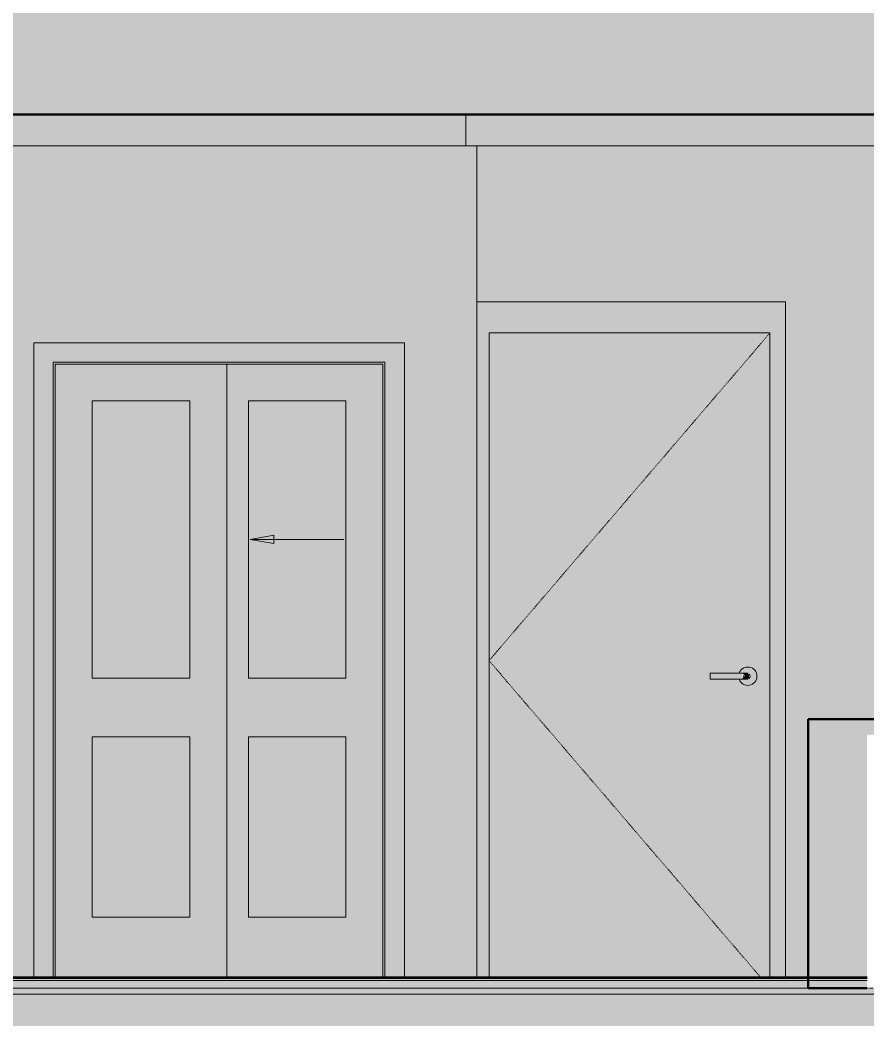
# Model space of a CAD drawing. Header units: inches. Extents: x 9566 to 17067, y -226 to 532.
# Drawn here: x 15693.9 to 15802.4, y 248.1 to 376.1 of the extents above; entities that cross this region are included whole.
import ezdxf

# ---------------------------------------------------------------- set-up
doc = ezdxf.new("R2010")
doc.units = ezdxf.units.IN
doc.header["$MEASUREMENT"] = 0
doc.linetypes.add('Dash 1_16_', pattern=[0.125, 0.0625, -0.0625])
doc.linetypes.add('Grid Line 1_2_', pattern=[0.875, 0.5, -0.125, 0.125, -0.125])
for name, color, linetype, lineweight in [('0-2', 7, 'Continuous', 9), ('0-3', 130, 'Continuous', 5), ('A-AREA-PATT-1', 41, 'Continuous', 9), ('A-DETL-GENF-1', 92, 'Continuous', 13), ('A-DETL-GENF-2', 7, 'Continuous', 9), ('A-DOOR', 31, 'Continuous', 13), ('A-DOOR-5', 45, 'Continuous', 13), ('A-DOOR-6', 7, 'Continuous', 9), ('A-DOOR-7', 31, 'Dash 1_16_', 9), ('A-DOOR-8', 31, 'Continuous', 9), ('A-DOOR-FRAM', 31, 'Continuous', 9), ('A-DOOR-FRAM-2', 7, 'Continuous', 9), ('A-DOOR-FRAM-5', 45, 'Continuous', 13), ('A-DOOR-FRAM-6', 31, 'Continuous', 13), ('A-FLOR-1', 192, 'Continuous', 5), ('A-FLOR-2', 192, 'Continuous', 50), ('A-FLOR-LEVL-1', 51, 'Grid Line 1_2_', 9), ('A-FLOR-MCUT', 51, 'Continuous', 13), ('A-FLOR-PATT-1', 8, 'Continuous', 9), ('A-ROOF-1', 132, 'Continuous', 5), ('A-ROOF-2', 132, 'Continuous', 50), ('A-WALL-2', 10, 'Continuous', 13), ('I-WALL', 2, 'Continuous', 13), ('Q-CASE-1', 9, 'Continuous', 9), ('Q-CASE-3', 250, 'Continuous', 50)]:
    doc.layers.add(name, color=color, linetype=linetype, lineweight=lineweight)

# ---------------------------------------------------------------- blocks, each defined once
blk = doc.blocks.new('OD_CW_Base Cabinet - OD_CW_Base Cabinet-1486564-BUILDING SECTION - NORTH_SOUTH - LOOKING WEST')
at = {"layer": 'Q-CASE-1'}
blk.add_hatch(color=256, dxfattribs=at).paths.add_polyline_path([(3029.55, 252), (3029.55, 284.5), (3053.55, 284.5), (3053.55, 252), (3136.6, 252), (3136.6, 286.5), (3022, 286.5), (3022, 252)], flags=0)
at = {"layer": 'Q-CASE-3'}
for p, q in [((3022, 286.5), (3022, 252)), ((3136.6, 286.5), (3022, 286.5)), ((3136.6, 252), (3136.6, 286.5)), ((3022, 252), (3029.55, 252)), ((3053.55, 252), (3136.6, 252))]:
    blk.add_line(p, q, dxfattribs=at)
blk = doc.blocks.new('FOLDING_SLIDING CLOSET - 42_ x 80_-V82-BUILDING SECTION - NORTH_SOUTH - LOOKING WEST')
at = {"layer": 'A-DETL-GENF-1'}
blk.add_hatch(color=256, dxfattribs=at).paths.add_polyline_path([(2953.54, 309), (2953.54, 310.06), (2950.53, 309.53), (2952.36, 309.21)], flags=0)
at = {"layer": 'A-DOOR-5'}
blk.add_hatch(color=256, dxfattribs=at).paths.add_polyline_path([(2925.28, 253.37), (2925.28, 332.25), (2967.78, 332.25), (2967.78, 253.37), (2970.28, 253.37), (2970.28, 334.75), (2922.78, 334.75), (2922.82, 253.37), (2924.53, 253.37)], flags=0)
h = blk.add_hatch(color=256, dxfattribs=at)
h.paths.add_polyline_path([(2926.24, 253.37), (2947.53, 253.37), (2947.53, 332), (2925.53, 332), (2925.53, 253.37), (2925.73, 253.37)], flags=0)
h.paths.add_polyline_path([(2930.28, 261.12), (2930.28, 284.25), (2942.78, 284.25), (2942.78, 261.12), (2933.33, 261.12)], flags=0)
h.paths.add_polyline_path([(2930.28, 291.75), (2930.28, 327.31), (2942.78, 327.31), (2942.78, 291.75), (2931.38, 291.75)], flags=0)
h = blk.add_hatch(color=256, dxfattribs=at)
h.paths.add_polyline_path([(2967.32, 253.37), (2967.53, 253.37), (2967.53, 332), (2947.53, 332), (2947.53, 253.37), (2966.81, 253.37)], flags=0)
h.paths.add_polyline_path([(2962.78, 261.12), (2950.28, 261.12), (2950.28, 284.25), (2962.78, 284.25)], flags=0)
h.paths.add_polyline_path([(2962.47, 291.75), (2950.28, 291.75), (2950.28, 327.31), (2962.78, 327.31), (2962.78, 291.75)], flags=0)
h = blk.add_hatch(color=256, dxfattribs=at)
h.paths.add_polyline_path([(2930.28, 261.12), (2942.78, 261.12), (2942.78, 284.25), (2930.28, 284.25), (2930.28, 268.01)], flags=0)
h.paths.add_polyline_path([(2931.38, 291.75), (2942.78, 291.75), (2942.78, 327.31), (2930.28, 327.31), (2930.28, 291.75)], flags=0)
h = blk.add_hatch(color=256, dxfattribs=at)
h.paths.add_polyline_path([(2950.28, 261.12), (2962.78, 261.12), (2962.78, 284.25), (2950.28, 284.25)], flags=0)
h.paths.add_polyline_path([(2951.38, 291.75), (2962.78, 291.75), (2962.78, 327.31), (2950.28, 327.31), (2950.28, 291.75)], flags=0)
h.paths.add_polyline_path([(2953.54, 309), (2950.53, 309.53), (2953.54, 310.06)], flags=0)
at = {"layer": 'A-DOOR-FRAM-5'}
blk.add_hatch(color=256, dxfattribs=at).paths.add_polyline_path([(2967.78, 253.37), (2967.78, 332.25), (2925.28, 332.25), (2925.28, 253.37), (2925.53, 253.37), (2925.53, 332), (2967.53, 332), (2967.53, 253.37)], flags=0)
at = {"layer": 'A-DETL-GENF-2'}
for p, q in [((2953.54, 310.06), (2950.53, 309.53)), ((2953.54, 309), (2953.54, 310.06)), ((2962.53, 309.53), (2950.53, 309.53)), ((2950.53, 309.53), (2953.54, 309))]:
    blk.add_line(p, q, dxfattribs=at)
at = {"layer": 'A-DOOR-6'}
for p, q in [((2970.28, 334.75), (2922.78, 334.75)), ((2922.78, 334.75), (2922.78, 253.37)), ((2970.28, 253.37), (2970.28, 334.75)), ((2925.28, 253.37), (2925.28, 332.25)), ((2925.28, 332.25), (2967.78, 332.25)), ((2925.53, 332), (2925.53, 253.37)), ((2947.53, 332), (2925.53, 332)), ((2947.53, 253.37), (2947.53, 332)), ((2967.78, 253.37), (2967.78, 332.25)), ((2930.28, 327.31), (2942.78, 327.31)), ((2930.28, 291.75), (2930.28, 327.31)), ((2942.78, 327.31), (2942.78, 291.75)), ((2950.28, 327.31), (2962.78, 327.31)), ((2950.28, 291.75), (2950.28, 327.31)), ((2962.78, 327.31), (2962.78, 291.75)), ((2942.78, 291.75), (2930.28, 291.75)), ((2962.78, 291.75), (2950.28, 291.75)), ((2930.28, 284.25), (2942.78, 284.25)), ((2930.28, 261.12), (2930.28, 284.25)), ((2942.78, 284.25), (2942.78, 261.12)), ((2950.28, 284.25), (2962.78, 284.25)), ((2950.28, 261.12), (2950.28, 284.25)), ((2962.78, 284.25), (2962.78, 261.12)), ((2942.78, 261.12), (2930.28, 261.12)), ((2962.78, 261.12), (2950.28, 261.12))]:
    blk.add_line(p, q, dxfattribs=at)
at = {"layer": 'A-DOOR-FRAM-2'}
for p, q in [((2925.53, 253.37), (2925.53, 332)), ((2925.53, 332), (2967.53, 332)), ((2967.53, 253.37), (2967.53, 332))]:
    blk.add_line(p, q, dxfattribs=at)
blk = doc.blocks.new('1750 Ox - Unit Layouts_rvt-2-BUILDING SECTION - NORTH_SOUTH - LOOKING WEST')
at = {"layer": 'A-WALL-2'}
for p, q in [((2974.8, 360), (2918.25, 360)), ((2974.8, 360), (2979.55, 360)), ((2979.55, 360), (2979.55, 253.37))]:
    blk.add_line(p, q, dxfattribs=at)
at = {"layer": '0-2'}
for name in ['FOLDING_SLIDING CLOSET - 42_ x 80_-V82-BUILDING SECTION - NORTH_SOUTH - LOOKING WEST', 'OD_CW_Base Cabinet - OD_CW_Base Cabinet-1486564-BUILDING SECTION - NORTH_SOUTH - LOOKING WEST']:
    blk.add_blockref(name, (0, 0), dxfattribs=at)
blk = doc.blocks.new('HOLLOW METAL - UNIT DOOR-V88-BUILDING SECTION - NORTH_SOUTH - LOOKING WEST')
at = {"layer": 'A-DOOR'}
h = blk.add_hatch(color=256, dxfattribs=at)
h.paths.add_polyline_path([(3017.12, 121.37), (3017.12, 204), (2981.12, 204), (2981.12, 121.37)], flags=0)
h.paths.add_polyline_path([(3014.27, 158.82), (3013.96, 158.86), (3013.68, 158.98), (3013.43, 159.16), (3013.25, 159.41), (3013.14, 159.61), (3009.45, 159.66), (3009.45, 160.39), (3013.16, 160.39), (3013.25, 160.59), (3013.48, 160.87), (3013.68, 161.02), (3013.96, 161.14), (3014.27, 161.18), (3014.57, 161.14), (3014.86, 161.02), (3015.1, 160.84), (3015.29, 160.59), (3015.41, 160.31), (3015.45, 160), (3015.41, 159.69), (3015.29, 159.41), (3015.1, 159.16), (3014.86, 158.98), (3014.57, 158.86)], flags=0)
for points in [[(3013.58, 160), (3013.57, 160.39), (3009.45, 160.34), (3009.45, 160), (3013.48, 160)], [(3013.16, 159.61), (3013.58, 159.66), (3013.58, 160), (3009.45, 160), (3009.45, 159.61), (3013.14, 159.61)]]:
    blk.add_hatch(color=256, dxfattribs=at).paths.add_polyline_path(points, flags=0)
h = blk.add_hatch(color=256, dxfattribs=at)
h.paths.add_polyline_path([(3014.27, 158.82), (3014.57, 158.86), (3014.86, 158.98), (3015.1, 159.16), (3015.29, 159.41), (3015.41, 159.69), (3015.45, 160), (3015.41, 160.31), (3015.29, 160.59), (3015.1, 160.84), (3014.86, 161.02), (3014.57, 161.14), (3014.27, 161.18), (3013.96, 161.14), (3013.68, 161.02), (3013.43, 160.84), (3013.25, 160.59), (3013.18, 160.39), (3014.37, 160.34), (3014.45, 160.27), (3014.48, 159.9), (3014.43, 159.71), (3014.27, 159.64), (3014.07, 159.62), (3013.16, 159.61), (3013.25, 159.41), (3013.48, 159.13), (3013.68, 158.98), (3013.96, 158.86)], flags=0)
h.paths.add_polyline_path([(3013.58, 159.8), (3013.64, 160), (3013.58, 160.1), (3013.58, 159.9)], flags=0)
h.paths.add_polyline_path([(3014.4, 159.83), (3014.5, 160), (3014.42, 160.08), (3014.41, 159.9)], flags=0)
h.paths.add_polyline_path([(3013.58, 160.38), (3013.63, 160.28), (3013.61, 160.34)], flags=0)
h = blk.add_hatch(color=256, dxfattribs=at)
h.paths.add_polyline_path([(3013.95, 160), (3014.43, 160), (3014.45, 160.08), (3014.48, 160.1), (3014.4, 160.32), (3014.27, 160.36), (3014.07, 160.38), (3013.63, 160.34), (3013.86, 160.1)], flags=0)
h.paths.add_polyline_path([(3013.95, 160), (3013.71, 160.19), (3013.86, 160)], flags=0)
h.paths.add_polyline_path([(3013.83, 160), (3013.58, 160.28), (3013.71, 160)], flags=0)
h = blk.add_hatch(color=256, dxfattribs=at)
h.paths.add_polyline_path([(3013.58, 159.61), (3013.94, 159.62), (3014.07, 159.62), (3014.34, 159.65), (3014.45, 159.73), (3014.43, 159.89), (3014.43, 159.98), (3014.43, 160), (3013.94, 159.99), (3013.59, 159.62)], flags=0)
h.paths.add_polyline_path([(3013.58, 159.62), (3013.95, 160), (3013.83, 159.99), (3013.61, 159.66)], flags=0)
h.paths.add_polyline_path([(3013.58, 159.66), (3013.83, 160), (3013.7, 160), (3013.58, 159.72)], flags=0)
at = {"layer": 'A-DOOR-FRAM-6'}
blk.add_hatch(color=256, dxfattribs=at).paths.add_polyline_path([(2979.55, 121.37), (2981.12, 121.37), (2981.12, 204), (3017.12, 204), (3017.12, 121.37), (3019.12, 121.37), (3019.12, 208), (2979.55, 208), (2979.55, 138.07)], flags=0)
at = {"layer": 'A-DOOR-7'}
for p, q in [((3017.12, 204), (2981.12, 162)), ((2981.12, 162), (3015.95, 121.37))]:
    blk.add_line(p, q, dxfattribs=at)
at = {"layer": 'A-DOOR-8'}
for p, q in [((3017.12, 204), (2981.12, 204)), ((2981.12, 204), (2981.12, 121.37)), ((3017.12, 121.37), (3017.12, 204)), ((3013.58, 160.39), (3009.45, 160.39)), ((3009.45, 160), (3009.45, 160.39)), ((3009.45, 159.61), (3009.45, 160)), ((3009.45, 159.61), (3013.58, 159.61))]:
    blk.add_line(p, q, dxfattribs=at)
at = {"layer": 'A-DOOR-8', "flags": 128}
for points in [[(3014.17, 160.39), (3014.17, 160.39), (3014.17, 160.39), (3014.17, 160.39), (3014.16, 160.39), (3014.16, 160.39), (3014.15, 160.39), (3014.15, 160.39), (3014.14, 160.39), (3014.13, 160.39), (3014.12, 160.39), (3014.11, 160.39), (3014.1, 160.39), (3014.09, 160.39), (3014.08, 160.39), (3014.07, 160.39), (3014.05, 160.39), (3014.04, 160.39), (3014.02, 160.39), (3014.01, 160.39), (3013.99, 160.39), (3013.97, 160.39), (3013.96, 160.39), (3013.94, 160.39), (3013.92, 160.39), (3013.9, 160.39), (3013.88, 160.39), (3013.86, 160.39), (3013.84, 160.39), (3013.82, 160.39), (3013.79, 160.39), (3013.77, 160.39), (3013.75, 160.39), (3013.73, 160.39), (3013.7, 160.39), (3013.68, 160.39), (3013.66, 160.39), (3013.63, 160.39), (3013.61, 160.39), (3013.59, 160.39), (3013.58, 160.39)], [(3013.58, 159.61), (3013.6, 159.61), (3013.63, 159.61), (3013.65, 159.61), (3013.67, 159.61), (3013.7, 159.61), (3013.72, 159.61), (3013.74, 159.61), (3013.77, 159.61), (3013.79, 159.61), (3013.81, 159.61), (3013.83, 159.61), (3013.85, 159.61), (3013.87, 159.61), (3013.89, 159.61), (3013.91, 159.61), (3013.93, 159.61), (3013.95, 159.61), (3013.97, 159.61), (3013.99, 159.61), (3014, 159.61), (3014.02, 159.61), (3014.04, 159.61), (3014.05, 159.61), (3014.06, 159.61), (3014.08, 159.61), (3014.09, 159.61), (3014.1, 159.61), (3014.11, 159.61), (3014.12, 159.61), (3014.13, 159.61), (3014.14, 159.61), (3014.15, 159.61), (3014.15, 159.61), (3014.16, 159.61), (3014.16, 159.61), (3014.17, 159.61), (3014.17, 159.61), (3014.17, 159.61), (3014.17, 159.61)]]:
    blk.add_lwpolyline(points, dxfattribs=at)
at = {"layer": 'A-DOOR-8'}
for centre, radius, start, end in [((3014.27, 160), 1.18, 0, 160.3657), ((3014.17, 160), 0.394, 75, 90), ((3014.17, 160), 0.394, 0, 45), ((3014.27, 160), 1.18, 199.5633, 0), ((3014.17, 160), 0.394, 270, 285), ((3014.17, 160), 0.394, 315, 0)]:
    blk.add_arc(centre, radius, start, end, dxfattribs=at)
at = {"layer": 'A-DOOR-FRAM'}
for p, q in [((2981.12, 204), (2981.12, 121.37)), ((2981.12, 204), (3017.12, 204)), ((3017.12, 204), (3017.12, 121.37))]:
    blk.add_line(p, q, dxfattribs=at)

msp = doc.modelspace()

# ---------------------------------------------------------------- hatches: boundary and pattern name
at = {"layer": 'A-AREA-PATT-1'}
h = msp.add_hatch(color=256, dxfattribs=at)
h.paths.add_polyline_path([(15624.9698, 253.375), (15626.3448, 253.375), (15626.322, 266.7968), (15626.0296, 266.9059), (15625.7673, 267.1072), (15625.5674, 267.4912), (15625.2073, 269.25), (15624.9698, 273.8949), (15624.9698, 256.2388)], flags=0)
h.paths.add_polyline_path([(15751.9698, 253.375), (15752.3999, 253.375), (15752.3999, 340), (15791.9698, 340), (15791.9698, 253.375), (15794.8484, 253.375), (15794.8484, 286.5), (15812.3999, 286.5), (15812.3999, 348), (15906.9698, 348), (15906.9698, 363.9926), (15624.9698, 363.9926), (15624.9698, 279.75), (15635.2641, 279.7009), (15635.4605, 279.5759), (15635.5829, 279.3741), (15635.5829, 279.2936), (15635.6859, 279.2936), (15635.7782, 277.9175), (15635.5852, 277.7997), (15635.509, 277.7721), (15635.321, 277.75), (15635.1865, 274.7916), (15637.2823, 276), (15637.2823, 274), (15635.0932, 272.7378), (15634.9714, 270), (15685.3448, 270), (15685.3448, 339), (15686.3448, 339), (15686.3448, 253.375), (15689.0948, 253.375), (15689.0948, 336), (15691.0948, 336), (15691.0948, 339), (15692.0948, 339), (15692.0948, 253.375), (15695.6223, 253.375), (15695.6223, 334.75), (15743.1223, 334.75), (15743.1223, 253.375), (15750.9854, 253.375)], flags=0)
h.paths.add_polyline_path([(15866.6212, 286.5), (15884.0249, 286.5), (15884.0249, 288), (15886.5781, 288), (15886.5781, 288.25), (15893.4717, 288.25), (15893.4717, 288), (15895.5249, 288), (15895.5249, 288.25), (15904.5249, 288.25), (15904.5249, 288), (15906.0249, 288), (15906.0249, 293), (15906.9698, 293), (15906.9698, 312), (15848.1499, 312), (15848.1499, 291), (15848.6212, 291), (15848.6212, 288.5), (15851.1212, 288.5), (15851.1707, 289.5), (15851.2462, 289.5), (15851.2985, 298.5312), (15851.3344, 298.6139), (15851.4585, 298.7129), (15851.6212, 298.75), (15851.8164, 298.6869), (15851.946, 298.5256), (15851.9868, 298.3757), (15851.9737, 297.7754), (15851.9962, 289.5), (15852.1212, 289.5), (15852.1212, 288.5), (15854.6212, 288.5), (15854.6746, 291), (15856.6212, 291), (15856.6212, 288.5), (15866.6212, 288.5), (15866.6212, 288), (15865.3712, 288), (15865.3712, 286.5), (15866.4672, 286.5)], flags=0)
at = {"layer": 'A-FLOR-1'}
h = msp.add_hatch(color=256, dxfattribs=at)
h.paths.add_polyline_path([(15720.3723, 253.25), (15794.8484, 253.25), (15794.8484, 253.375), (15623.7198, 253.3415), (15623.7198, 253.25), (15720.223, 253.25)], flags=0)
h.paths.add_polyline_path([(16630.6948, 253.25), (16631.3198, 253.25), (16631.3198, 253.375), (16605.6698, 253.375), (16605.6698, 253.25), (16625.1667, 253.25)], flags=0)
h.paths.add_polyline_path([(14869.0997, 253.25), (15051.2904, 253.25), (15051.2904, 253.375), (14864.0198, 253.375), (14864.0198, 253.25), (14869.0448, 253.25)], flags=0)
h.paths.add_polyline_path([(16493.0622, 253.25), (16521.6698, 253.25), (16521.6698, 253.375), (16464.693, 253.375), (16464.7029, 253.25), (16478.6065, 253.25)], flags=0)
h.paths.add_polyline_path([(16463.9205, 253.25), (16463.9073, 253.375), (16451.1448, 253.375), (16451.1448, 253.25), (16463.9183, 253.25)], flags=0)
h.paths.add_polyline_path([(15054.7904, 253.25), (15119.7904, 253.25), (15119.7904, 253.375), (15054.7904, 253.375)], flags=0)
h.paths.add_polyline_path([(16415.1777, 253.25), (16415.1777, 253.375), (16323.5948, 253.375), (16323.5948, 253.25), (16412.9163, 253.25)], flags=0)
h.paths.add_polyline_path([(15125.1654, 253.25), (15184.7698, 253.25), (15184.7698, 253.375), (15123.2904, 253.375), (15123.2904, 253.25), (15123.9154, 253.25)], flags=0)
h.paths.add_polyline_path([(15185.7698, 253.25), (15186.0198, 253.25), (15186.0198, 253.375), (15185.7698, 253.375)], flags=0)
h.paths.add_polyline_path([(16319.7104, 253.25), (16320.5948, 253.25), (16320.5948, 253.375), (16284.5948, 253.375), (16284.5948, 253.25), (16318.1985, 253.25)], flags=0)
h.paths.add_polyline_path([(15215.8392, 253.25), (15217.0198, 253.25), (15217.0198, 253.375), (15213.7698, 253.375), (15213.7698, 253.25), (15215.7698, 253.25)], flags=0)
h.paths.add_polyline_path([(15220.5198, 253.25), (15332.2198, 253.25), (15332.2198, 253.375), (15220.5198, 253.375)], flags=0)
h.paths.add_polyline_path([(16281.4539, 253.25), (16281.5948, 253.25), (16281.5948, 253.375), (16199.7198, 253.375), (16199.7198, 253.25), (16281.3698, 253.25)], flags=0)
h.paths.add_polyline_path([(15453.9698, 253.25), (15620.2198, 253.25), (15620.2198, 253.375), (15449.0911, 253.375), (15449.0911, 253.25), (15451.9698, 253.25)], flags=0)
h.paths.add_polyline_path([(16194.9698, 253.25), (16196.2198, 253.25), (16196.2198, 253.375), (16024.4661, 253.375), (16024.4661, 253.25), (16194.3367, 253.25)], flags=0)
h = msp.add_hatch(color=256, dxfattribs=at)
h.paths.add_polyline_path([(15750.9698, 253), (15794.8484, 253), (15794.8484, 253.25), (15449.0911, 253.25), (15449.0911, 253), (15747.6499, 253)], flags=0)
h.paths.add_polyline_path([(16630.6948, 253), (16631.3198, 253), (16631.3198, 253.25), (16605.6698, 253.25), (16605.6698, 253), (16626.2723, 253)], flags=0)
h.paths.add_polyline_path([(14869.0887, 253), (15184.7698, 253), (15184.7698, 253.25), (14864.0198, 253.25), (14864.0198, 253), (14869.0448, 253)], flags=0)
h.paths.add_polyline_path([(16509.6065, 253), (16521.6698, 253), (16521.6698, 253.25), (16464.7029, 253.25), (16464.7227, 253), (16493.0622, 253)], flags=0)
h.paths.add_polyline_path([(16463.9467, 253), (16463.9183, 253.25), (16451.1448, 253.25), (16451.1448, 253), (16463.9183, 253)], flags=0)
h.paths.add_polyline_path([(16442.8948, 253), (16440.3948, 253.25), (16440.3948, 253)], flags=0)
h.paths.add_polyline_path([(16415.1777, 253), (16415.1777, 253.0324), (16415.6448, 253.0324), (16415.5959, 253.2293), (16024.4661, 253.25), (16024.4661, 253), (16412.9163, 253)], flags=0)
h.paths.add_polyline_path([(15185.7698, 253), (15186.0198, 253), (15186.0198, 253.25), (15185.7698, 253.25)], flags=0)
h.paths.add_polyline_path([(15215.8253, 253), (15334.4911, 253), (15334.4911, 253.25), (15213.7698, 253.25), (15213.7698, 253), (15215.7698, 253)], flags=0)
h.paths.add_polyline_path([(15909.8661, 253), (15909.8661, 253.25), (15909.4484, 253.25), (15909.4484, 253)], flags=0)
msp.add_hatch(color=256, dxfattribs=at).paths.add_polyline_path([(15221.7698, 251.25), (16636.8198, 251.25), (16636.8198, 252), (14837.5198, 252), (14837.5198, 251.25), (15215.7698, 251.25)], flags=0)
at = {"layer": 'A-FLOR-PATT-1'}
h = msp.add_hatch(dxfattribs=at)
h.set_pattern_fill('FP_24', color=256, style=0, pattern_type=2)
h.set_pattern_definition([(50, (16029.952, 59.024), (34.4287, -3.012), [3.6, -39.6]), (355, (16029.952, 59.024), (-6.6596, 36.1048), [2.88, -31.68]), (100.451, (16032.82, 58.773), (27.7688, 33.0931), [3.06, -33.655]), (46.184, (16029.95, 68.624), (51.2275, -7.9453), [5.4, -59.4]), (96.636, (16034.22, 67.96), (44.8632, 46.7577), [4.589, -50.482]), (351.184, (16029.95, 68.624), (44.8642, 46.7574), [4.32, -47.52]), (21, (16034.752, 66.224), (28.65176, -19.32573), [3.6, -39.6]), (326, (16034.752, 66.224), (11.6793, 34.8066), [2.88, -31.68]), (71.451, (16037.14, 64.614), (40.331, 15.4813), [3.06, -33.655]), (37.5, (16029.952, 59.024), (0.58311, 15.97898), [1.584, -29.712, 1.584, -30.576, -31.8]), (37.5, (16029.952, 59.024), (0.58311, 15.97898), [-63.456, 1.584, -30.216]), (7.5, (16029.952, 59.024), (12.6269, 18.9321), [1.584, -16.752, 1.584, -28.992, -12.12]), (7.5, (16029.952, 59.024), (12.6269, 18.9321), [-48.912, 1.584, -10.536]), (327.5, (16019.248, 59.024), (25.62299, -1.0828), [1.584, -10.416, 1.584, -35.856, -49.68]), (327.5, (16019.248, 59.024), (25.62299, -1.0828), [-49.44, 1.584, -48.096]), (317.5, (16014.448, 59.024), (27.99243, 4.80496), [1.584, -14.016, 1.584, -23.28, -35.28]), (317.5, (16014.448, 59.024), (27.99243, 4.80496), [-40.464, 1.584, -33.696])])
h.paths.add_polyline_path([(16412.9163, 252), (16415.1448, 252), (16415.1984, 252.6447), (16415.6448, 252.6447), (16415.606, 252.8416), (16415.1777, 252.8416), (16415.1777, 253), (16024.4661, 253), (16024.4661, 252), (16405.6304, 252)], flags=0)
h.paths.add_polyline_path([(16630.6948, 252), (16636.8198, 252), (16636.8198, 253), (16605.6698, 253), (16605.6698, 252), (16624.21, 252)], flags=0)
h.paths.add_polyline_path([(16493.0622, 252), (16521.6698, 252), (16521.6698, 253), (16464.7227, 253), (16464.8018, 252)], flags=0)
h.paths.add_polyline_path([(16464.0518, 252), (16463.9183, 253), (16444.7398, 253), (16444.6689, 252), (16463.9183, 252)], flags=0)
h.paths.add_polyline_path([(16440.3948, 252), (16443.6689, 252.0354), (16443.7373, 253), (16440.3948, 253), (16440.3948, 252.2674)], flags=0)
h.paths.add_polyline_path([(15213.7698, 252), (15334.4911, 252), (15334.4911, 253), (15213.7698, 253)], flags=0)
h.paths.add_polyline_path([(15185.7698, 252), (15186.0198, 252), (15186.0198, 253), (15185.7698, 253), (15185.7698, 252.3694), (15184.7698, 252.3694), (15184.7698, 253), (14864.0198, 253), (14864.0198, 252), (15184.7698, 252)], flags=0)
h.paths.add_polyline_path([(15575.0277, 252), (15794.8484, 252), (15794.8484, 253), (15449.0911, 253), (15449.0911, 252), (15560.4557, 252)], flags=0)
h.paths.add_polyline_path([(15909.8661, 252), (15909.8661, 253), (15909.4484, 253), (15909.4484, 252)], flags=0)
h = msp.add_hatch(dxfattribs=at)
h.set_pattern_fill('FP_26', color=256, style=0, pattern_type=2)
h.set_pattern_definition([(161.57, (16030.552, 59.624), (-4.8003375, -0.0004146), [0, -34.152, 3.792, 0]), (18.43, (16029.352, 59.624), (-4.8003375, 0.0004146), [0, -34.152, 3.792, 0]), (108.43, (16030.552, 59.624), (2.3991322, -12.001051), [11.382, -26.562]), (71.57, (16029.352, 59.624), (2.3991322, 12.001051), [11.382, -26.562])])
h.paths.add_polyline_path([(15851.8952, 227.25), (16636.8198, 227.25), (16636.8198, 251.25), (14837.5198, 251.25), (14837.5198, 227.25), (15793.6073, 227.25)], flags=0)
at = {"layer": 'A-ROOF-1'}
msp.add_hatch(color=256, dxfattribs=at).paths.add_polyline_path([(15624.9698, 363.9926), (16180.5198, 363.9926), (16180.5198, 387.9978), (14836.5198, 387.9978), (14836.5198, 363.9926), (15618.9698, 363.9926)], flags=0)

# ---------------------------------------------------------------- linework, layer by layer
at = {"layer": 'A-FLOR-2'}
msp.add_line((15802.3999, 253.375), (15441.5396, 253.375), dxfattribs=at)
at = {"layer": 'A-FLOR-LEVL-1'}
msp.add_line((13166.3239, 252), (17036.7774, 252), dxfattribs=at)
at = {"layer": 'A-FLOR-MCUT'}
for p, q in [((15802.3999, 253.25), (15441.5396, 253.25)), ((15802.3999, 253), (15441.5396, 253)), ((16636.8198, 251.25), (14837.5198, 251.25)), ((15802.3999, 252), (15441.5396, 252))]:
    msp.add_line(p, q, dxfattribs=at)
at = {"layer": 'A-ROOF-2'}
msp.add_line((14836.5198, 363.9926), (16180.5198, 363.9926), dxfattribs=at)
at = {"layer": 'I-WALL'}
for p, q in [((15750.9698, 360), (15750.9698, 363.9926)), ((15906.9698, 360), (15752.3999, 360)), ((15752.3999, 340), (15791.9698, 340)), ((15791.9698, 340), (15791.9698, 253.375))]:
    msp.add_line(p, q, dxfattribs=at)

# ---------------------------------------------------------------- block references
at = {"layer": '0-3'}
msp.add_blockref('1750 Ox - Unit Layouts_rvt-2-BUILDING SECTION - NORTH_SOUTH - LOOKING WEST', (12772.846, 0), dxfattribs=at)
at = {"layer": 'A-DOOR'}
msp.add_blockref('HOLLOW METAL - UNIT DOOR-V88-BUILDING SECTION - NORTH_SOUTH - LOOKING WEST', (12772.846, 132), dxfattribs=at)

doc.saveas('drawing.dxf')
